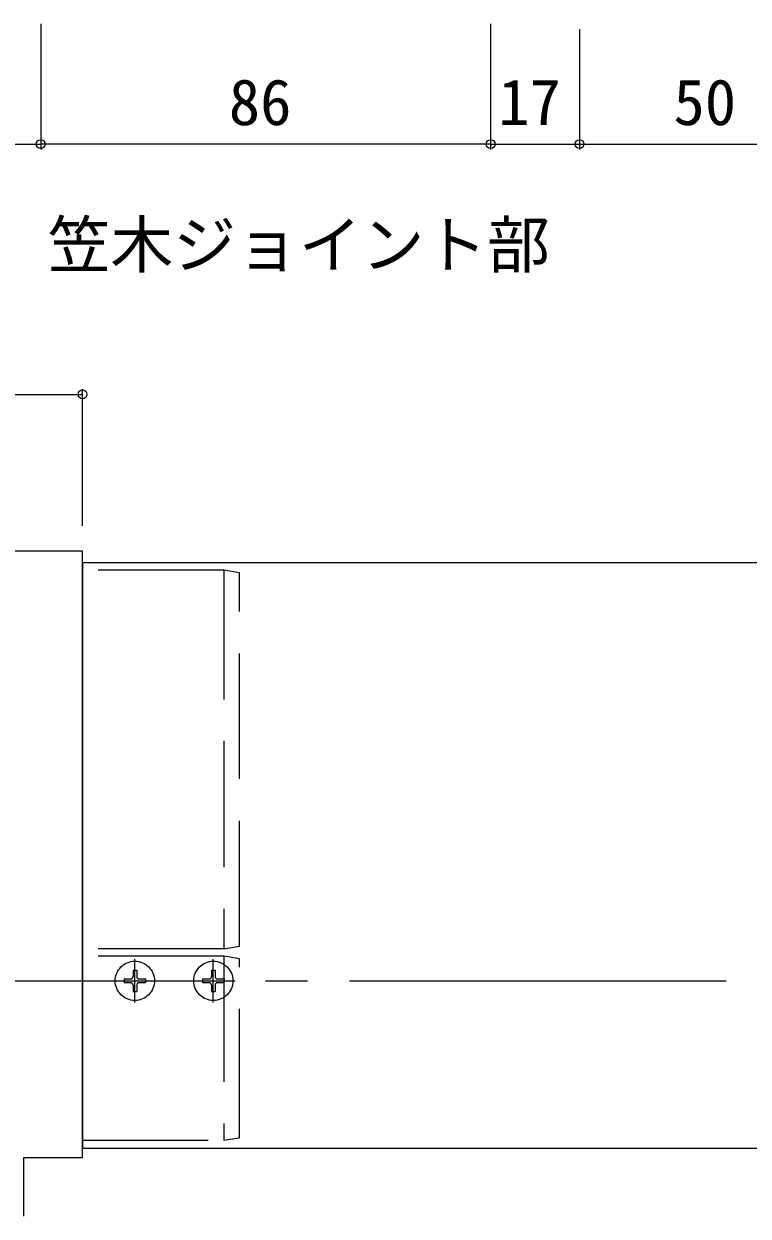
# Model space of a CAD drawing. Units: millimetres, scale not verified. Extents: x -990 to 990, y -1600 to 1603.
# Drawn here: x 176.5 to 315, y -925.6 to -697.6 of the extents above; entities that cross this region are included whole.
import ezdxf
from ezdxf.enums import TextEntityAlignment as Align

# ---------------------------------------------------------------- set-up
doc = ezdxf.new("R2010")
doc.units = ezdxf.units.MM
doc.header["$LTSCALE"] = 8
doc.linetypes.add('CHAIN2', pattern=[12, 9, -1, 1, -1])
doc.linetypes.add('DASHED3', pattern=[4, 3, -1])
for name, color, linetype, lineweight in [('0-0_0', 3, 'Continuous', 9), ('0-2_YKK_ZWAK', 2, 'Continuous', 9), ('0-3_YKK_11', 4, 'DASHED3', 9), ('0-4_YKK_12', 3, 'Continuous', 9), ('0-6_YKK_D', 6, 'Continuous', 9)]:
    doc.layers.add(name, color=color, linetype=linetype, lineweight=lineweight)
doc.styles.add('ＭＳ ゴシック', font='')
doc.styles.get('ＭＳ ゴシック').set_extended_font_data('MS Gothic')

msp = doc.modelspace()

# ---------------------------------------------------------------- linework, layer by layer
at = {"layer": '0-2_YKK_ZWAK'}
for p, q in [((187.733, -800.626), (187.733, -912.626)), ((187.733, -800.626), (537.733, -800.626)), ((187.733, -912.626), (537.733, -912.626))]:
    msp.add_line(p, q, dxfattribs=at)
at = {"layer": '0-3_YKK_11', "linetype": 'Continuous'}
for p, q in [((187.733, -798.473), (65.573, -798.473)), ((187.733, -798.473), (187.733, -798.476)), ((187.733, -914.41), (187.733, -798.476)), ((176.519, -914.412), (187.733, -914.412)), ((176.519, -925.626), (176.519, -914.412)), ((187.733, -914.41), (187.733, -914.412)), ((176.519, -925.626), (176.516, -925.626))]:
    msp.add_line(p, q, dxfattribs=at)
at = {"layer": '0-3_YKK_11'}
for p, q in [((217.733, -802.626), (214.733, -802.126)), ((214.733, -802.827), (214.733, -874.526)), ((217.733, -874.026), (217.733, -803.318)), ((214.733, -874.526), (187.733, -874.526)), ((214.733, -874.526), (217.733, -874.026)), ((214.733, -875.926), (187.733, -875.926)), ((214.733, -875.926), (214.733, -910.503)), ((217.733, -876.426), (214.733, -875.926)), ((217.733, -910.011), (217.733, -876.426)), ((197.383, -878.576), (198.083, -878.576)), ((197.383, -878.576), (197.383, -879.776)), ((198.083, -878.576), (198.083, -879.776)), ((212.383, -878.576), (213.083, -878.576)), ((212.383, -878.576), (212.383, -879.776)), ((213.083, -878.576), (213.083, -879.776)), ((195.683, -880.276), (195.683, -880.976)), ((195.683, -880.276), (196.883, -880.276)), ((195.683, -880.976), (196.883, -880.976)), ((197.383, -881.476), (197.383, -882.676)), ((198.083, -881.476), (198.083, -882.676)), ((198.583, -880.276), (199.783, -880.276)), ((198.583, -880.976), (199.783, -880.976)), ((199.783, -880.276), (199.783, -880.976)), ((210.683, -880.276), (210.683, -880.976)), ((210.683, -880.276), (211.883, -880.276)), ((210.683, -880.976), (211.883, -880.976)), ((212.383, -881.476), (212.383, -882.676)), ((213.083, -881.476), (213.083, -882.676)), ((213.583, -880.276), (214.783, -880.276)), ((213.583, -880.976), (214.783, -880.976)), ((214.783, -880.276), (214.783, -880.976)), ((197.383, -882.676), (198.083, -882.676)), ((212.383, -882.676), (213.083, -882.676)), ((187.733, -911.126), (214.733, -911.126)), ((214.733, -911.126), (217.733, -910.626)), ((214.733, -911.126), (214.733, -911.126))]:
    msp.add_line(p, q, dxfattribs=at)
at = {"layer": '0-3_YKK_11', "linetype": 'CHAIN2'}
for p, q in [((197.733, -884.776), (197.733, -876.476)), ((212.733, -884.776), (212.733, -876.476)), ((193.583, -880.626), (201.883, -880.626)), ((208.583, -880.626), (216.883, -880.626))]:
    msp.add_line(p, q, dxfattribs=at)
at = {"layer": '0-3_YKK_11'}
for points in [[(214.733, -802.126), (214.733, -802.126), (187.733, -802.126)], [(214.733, -802.126), (214.734, -802.126), (214.735, -802.127), (214.736, -802.127), (214.736, -802.128), (214.737, -802.128), (214.738, -802.129), (214.738, -802.13), (214.739, -802.131), (214.74, -802.132), (214.74, -802.133), (214.741, -802.135), (214.741, -802.136), (214.742, -802.138), (214.743, -802.139), (214.743, -802.141), (214.744, -802.143), (214.744, -802.145), (214.745, -802.147), (214.745, -802.149), (214.746, -802.152), (214.746, -802.154), (214.747, -802.157), (214.747, -802.159), (214.748, -802.162), (214.748, -802.165), (214.749, -802.168), (214.749, -802.171), (214.75, -802.174), (214.75, -802.178), (214.75, -802.181), (214.751, -802.185), (214.751, -802.189), (214.752, -802.192), (214.752, -802.196), (214.752, -802.2), (214.753, -802.204), (214.753, -802.208), (214.753, -802.213), (214.754, -802.217)], [(214.754, -802.458), (214.754, -802.466), (214.754, -802.474), (214.754, -802.482), (214.753, -802.489), (214.753, -802.497), (214.753, -802.505), (214.752, -802.513), (214.752, -802.521), (214.752, -802.53), (214.751, -802.538), (214.751, -802.546), (214.75, -802.554), (214.75, -802.563), (214.75, -802.571), (214.749, -802.579), (214.749, -802.588), (214.748, -802.596), (214.748, -802.605), (214.747, -802.613), (214.747, -802.622), (214.746, -802.631), (214.746, -802.639), (214.745, -802.648), (214.745, -802.657), (214.744, -802.665), (214.744, -802.674), (214.743, -802.683), (214.743, -802.692), (214.742, -802.701), (214.741, -802.71), (214.741, -802.719), (214.74, -802.728), (214.74, -802.736), (214.739, -802.745), (214.738, -802.754), (214.738, -802.763), (214.737, -802.772), (214.736, -802.781), (214.736, -802.791)], [(214.754, -802.217), (214.754, -802.222), (214.754, -802.226), (214.754, -802.231), (214.755, -802.236), (214.755, -802.241), (214.755, -802.246), (214.755, -802.251), (214.755, -802.256), (214.756, -802.261), (214.756, -802.267), (214.756, -802.272), (214.756, -802.278), (214.756, -802.283), (214.756, -802.289), (214.756, -802.295), (214.756, -802.301), (214.756, -802.307), (214.756, -802.313), (214.756, -802.319), (214.757, -802.325), (214.757, -802.331), (214.757, -802.338), (214.756, -802.344), (214.756, -802.351), (214.756, -802.357), (214.756, -802.364), (214.756, -802.371), (214.756, -802.378), (214.756, -802.385), (214.756, -802.392), (214.756, -802.399), (214.756, -802.406), (214.756, -802.413), (214.755, -802.421), (214.755, -802.428), (214.755, -802.436), (214.755, -802.443), (214.755, -802.451), (214.754, -802.458)], [(214.736, -802.791), (214.735, -802.8), (214.734, -802.809), (214.733, -802.818)], [(214.733, -802.819), (214.733, -802.819), (214.733, -802.819), (214.733, -802.819), (214.733, -802.819), (214.733, -802.818), (214.733, -802.818), (214.733, -802.818), (214.733, -802.818), (214.733, -802.818)], [(214.733, -802.827), (214.733, -802.827), (214.733, -802.827), (214.733, -802.827), (214.733, -802.826), (214.733, -802.826), (214.733, -802.826), (214.733, -802.826), (214.733, -802.826), (214.733, -802.825), (214.733, -802.825), (214.733, -802.825), (214.733, -802.825), (214.733, -802.825), (214.733, -802.824), (214.733, -802.824), (214.733, -802.824), (214.733, -802.824), (214.733, -802.824), (214.733, -802.823), (214.733, -802.823), (214.733, -802.823), (214.733, -802.823), (214.733, -802.823), (214.733, -802.822), (214.733, -802.822), (214.733, -802.822), (214.733, -802.822), (214.733, -802.822), (214.733, -802.821), (214.733, -802.821), (214.733, -802.821), (214.733, -802.821), (214.733, -802.821), (214.733, -802.82), (214.733, -802.82), (214.733, -802.82), (214.733, -802.82), (214.733, -802.82), (214.733, -802.819)], [(217.733, -802.627), (217.733, -802.626), (217.733, -802.626), (217.733, -802.626)], [(217.733, -802.728), (217.733, -802.723), (217.733, -802.719), (217.733, -802.714), (217.733, -802.71), (217.733, -802.706), (217.733, -802.702), (217.733, -802.698), (217.733, -802.694), (217.733, -802.69), (217.733, -802.686), (217.733, -802.683), (217.733, -802.679), (217.733, -802.676), (217.733, -802.672), (217.733, -802.669), (217.733, -802.666), (217.733, -802.663), (217.733, -802.66), (217.733, -802.658), (217.733, -802.655), (217.733, -802.652), (217.733, -802.65), (217.733, -802.648), (217.733, -802.646), (217.733, -802.644), (217.733, -802.642), (217.733, -802.64), (217.733, -802.638), (217.733, -802.636), (217.733, -802.635), (217.733, -802.633), (217.733, -802.632), (217.733, -802.631), (217.733, -802.63), (217.733, -802.629), (217.733, -802.628), (217.733, -802.628), (217.733, -802.627), (217.733, -802.627)], [(217.733, -802.979), (217.733, -802.971), (217.733, -802.964), (217.733, -802.956), (217.733, -802.948), (217.733, -802.94), (217.733, -802.933), (217.733, -802.925), (217.733, -802.918), (217.733, -802.911), (217.733, -802.903), (217.733, -802.896), (217.733, -802.889), (217.733, -802.882), (217.733, -802.875), (217.733, -802.868), (217.733, -802.861), (217.733, -802.854), (217.733, -802.848), (217.733, -802.841), (217.733, -802.834), (217.733, -802.828), (217.733, -802.822), (217.733, -802.815), (217.733, -802.809), (217.733, -802.803), (217.733, -802.797), (217.733, -802.791), (217.733, -802.785), (217.733, -802.78), (217.733, -802.774), (217.733, -802.769), (217.733, -802.763), (217.733, -802.758), (217.733, -802.753), (217.733, -802.748), (217.733, -802.742), (217.733, -802.738), (217.733, -802.733), (217.733, -802.728)], [(217.733, -803.318), (217.733, -803.309), (217.733, -803.3), (217.733, -803.291), (217.733, -803.282), (217.733, -803.272), (217.733, -803.263), (217.733, -803.254), (217.733, -803.245), (217.733, -803.236), (217.733, -803.227), (217.733, -803.218), (217.733, -803.209), (217.733, -803.2), (217.733, -803.192), (217.733, -803.183), (217.733, -803.174), (217.733, -803.165), (217.733, -803.156), (217.733, -803.147), (217.733, -803.139), (217.733, -803.13), (217.733, -803.121), (217.733, -803.113), (217.733, -803.104), (217.733, -803.095), (217.733, -803.087), (217.733, -803.078), (217.733, -803.07), (217.733, -803.061), (217.733, -803.053), (217.733, -803.044), (217.733, -803.036), (217.733, -803.028), (217.733, -803.02), (217.733, -803.011), (217.733, -803.003), (217.733, -802.995), (217.733, -802.987), (217.733, -802.979)], [(214.733, -910.504), (214.733, -910.504), (214.733, -910.504), (214.733, -910.504), (214.733, -910.504), (214.733, -910.503), (214.733, -910.503), (214.733, -910.503), (214.733, -910.503), (214.733, -910.503)], [(214.733, -910.511), (214.733, -910.511), (214.733, -910.511), (214.733, -910.511), (214.733, -910.51), (214.733, -910.51), (214.733, -910.51), (214.733, -910.51), (214.733, -910.51), (214.733, -910.51), (214.733, -910.509), (214.733, -910.509), (214.733, -910.509), (214.733, -910.509), (214.733, -910.509), (214.733, -910.508), (214.733, -910.508), (214.733, -910.508), (214.733, -910.508), (214.733, -910.508), (214.733, -910.508), (214.733, -910.507), (214.733, -910.507), (214.733, -910.507), (214.733, -910.507), (214.733, -910.507), (214.733, -910.507), (214.733, -910.506), (214.733, -910.506), (214.733, -910.506), (214.733, -910.506), (214.733, -910.506), (214.733, -910.505), (214.733, -910.505), (214.733, -910.505), (214.733, -910.505), (214.733, -910.505), (214.733, -910.505), (214.733, -910.504), (214.733, -910.504)], [(214.733, -910.511), (214.734, -910.523), (214.735, -910.535), (214.736, -910.547), (214.737, -910.559), (214.737, -910.57), (214.738, -910.582), (214.739, -910.594), (214.74, -910.605), (214.74, -910.617), (214.741, -910.628), (214.742, -910.64), (214.742, -910.651), (214.743, -910.663), (214.744, -910.674), (214.744, -910.685), (214.745, -910.696), (214.745, -910.707), (214.746, -910.718), (214.747, -910.729), (214.747, -910.739), (214.747, -910.75), (214.748, -910.761), (214.748, -910.771), (214.749, -910.781), (214.749, -910.792), (214.75, -910.802), (214.75, -910.812), (214.75, -910.822), (214.751, -910.831), (214.751, -910.841), (214.751, -910.851), (214.751, -910.86), (214.752, -910.869), (214.752, -910.879), (214.752, -910.888), (214.752, -910.897), (214.752, -910.905), (214.752, -910.914), (214.752, -910.923)], [(214.738, -911.121), (214.737, -911.123), (214.737, -911.124), (214.736, -911.125), (214.735, -911.125), (214.734, -911.126), (214.733, -911.126)], [(214.752, -910.923), (214.752, -910.931), (214.752, -910.939), (214.752, -910.947), (214.752, -910.955), (214.752, -910.963), (214.752, -910.971), (214.752, -910.978), (214.752, -910.985), (214.752, -910.993), (214.752, -910.999), (214.752, -911.006), (214.752, -911.013), (214.751, -911.019), (214.751, -911.025), (214.751, -911.032), (214.751, -911.037), (214.75, -911.043), (214.75, -911.049), (214.75, -911.054), (214.749, -911.059), (214.749, -911.064), (214.748, -911.069), (214.748, -911.074), (214.747, -911.078), (214.747, -911.082), (214.747, -911.086), (214.746, -911.09), (214.745, -911.094), (214.745, -911.097), (214.744, -911.101), (214.744, -911.104), (214.743, -911.107), (214.742, -911.109), (214.742, -911.112), (214.741, -911.114), (214.74, -911.116), (214.74, -911.118), (214.739, -911.12), (214.738, -911.121)], [(217.733, -910.082), (217.733, -910.071), (217.733, -910.059), (217.733, -910.047), (217.733, -910.035), (217.733, -910.023), (217.733, -910.011)], [(217.733, -910.474), (217.733, -910.466), (217.733, -910.459), (217.733, -910.451), (217.733, -910.443), (217.733, -910.434), (217.733, -910.426), (217.733, -910.417), (217.733, -910.409), (217.733, -910.4), (217.733, -910.391), (217.733, -910.382), (217.733, -910.372), (217.733, -910.363), (217.733, -910.354), (217.733, -910.344), (217.733, -910.334), (217.733, -910.324), (217.733, -910.314), (217.733, -910.304), (217.733, -910.294), (217.733, -910.284), (217.733, -910.273), (217.733, -910.263), (217.733, -910.252), (217.733, -910.241), (217.733, -910.23), (217.733, -910.219), (217.733, -910.208), (217.733, -910.197), (217.733, -910.186), (217.733, -910.175), (217.733, -910.164), (217.733, -910.152), (217.733, -910.141), (217.733, -910.129), (217.733, -910.118), (217.733, -910.106), (217.733, -910.094), (217.733, -910.082)], [(217.733, -910.626), (217.733, -910.626), (217.733, -910.626), (217.733, -910.625), (217.733, -910.624), (217.733, -910.623), (217.733, -910.622), (217.733, -910.621), (217.733, -910.619), (217.733, -910.618), (217.733, -910.616), (217.733, -910.613), (217.733, -910.611), (217.733, -910.608), (217.733, -910.606), (217.733, -910.603), (217.733, -910.599), (217.733, -910.596), (217.733, -910.593), (217.733, -910.589), (217.733, -910.585), (217.733, -910.581), (217.733, -910.576), (217.733, -910.572), (217.733, -910.567), (217.733, -910.562), (217.733, -910.557), (217.733, -910.552), (217.733, -910.546), (217.733, -910.541), (217.733, -910.535), (217.733, -910.529), (217.733, -910.522), (217.733, -910.516), (217.733, -910.51), (217.733, -910.503), (217.733, -910.496), (217.733, -910.489), (217.733, -910.482), (217.733, -910.474)]]:
    msp.add_lwpolyline(points, dxfattribs=at)
for centre in [(197.733, -880.626), (212.733, -880.626)]:
    msp.add_circle(centre, 3.75, dxfattribs=at)
for centre, start, end in [((196.883, -879.776), 270, 0), ((198.583, -879.776), 180, 270), ((211.883, -879.776), 270, 0), ((213.583, -879.776), 180, 270), ((196.883, -881.476), 0, 90), ((198.583, -881.476), 90, 180), ((211.883, -881.476), 0, 90), ((213.583, -881.476), 90, 180)]:
    msp.add_arc(centre, 0.5, start, end, dxfattribs=at)
at = {"layer": '0-4_YKK_12', "linetype": 'CHAIN2'}
msp.add_line((142.733, -880.626), (605.733, -880.626), dxfattribs=at)
at = {"layer": '0-6_YKK_D'}
for p, q in [((179.733, -697.626), (179.733, -721.626)), ((179.733, -697.626), (179.733, -721.626)), ((265.733, -697.626), (265.733, -721.626)), ((265.733, -697.626), (265.733, -721.626)), ((282.733, -698.626), (282.733, -721.626)), ((282.733, -698.626), (282.733, -721.626)), ((162.733, -720.626), (179.733, -720.626)), ((265.733, -720.626), (179.733, -720.626)), ((265.733, -720.626), (282.733, -720.626)), ((282.733, -720.626), (332.733, -720.626)), ((187.733, -793.626), (187.733, -767.473)), ((142.733, -768.473), (187.733, -768.473))]:
    msp.add_line(p, q, dxfattribs=at)
for centre in [(179.733, -720.626), (179.733, -720.626), (265.733, -720.626), (265.733, -720.626), (282.733, -720.626), (282.733, -720.626), (187.733, -768.473)]:
    msp.add_circle(centre, 0.85, dxfattribs=at)

# ---------------------------------------------------------------- texts
at = {"layer": '0-0_0', "style": 'ＭＳ ゴシック'}
msp.add_text('笠木ジョイント部', height=8.798, dxfattribs=at).set_placement((181.066, -746.888), align=Align.BOTTOM_LEFT)
at = {"layer": '0-6_YKK_D', "style": 'ＭＳ ゴシック'}
for s, p in [('86', (215.693, -719.626)), ('17', (267.193, -719.626)), ('50', (300.693, -719.626))]:
    msp.add_text(s, height=8.798, dxfattribs=at).set_placement(p, align=Align.BOTTOM_LEFT)

doc.saveas('drawing.dxf')
